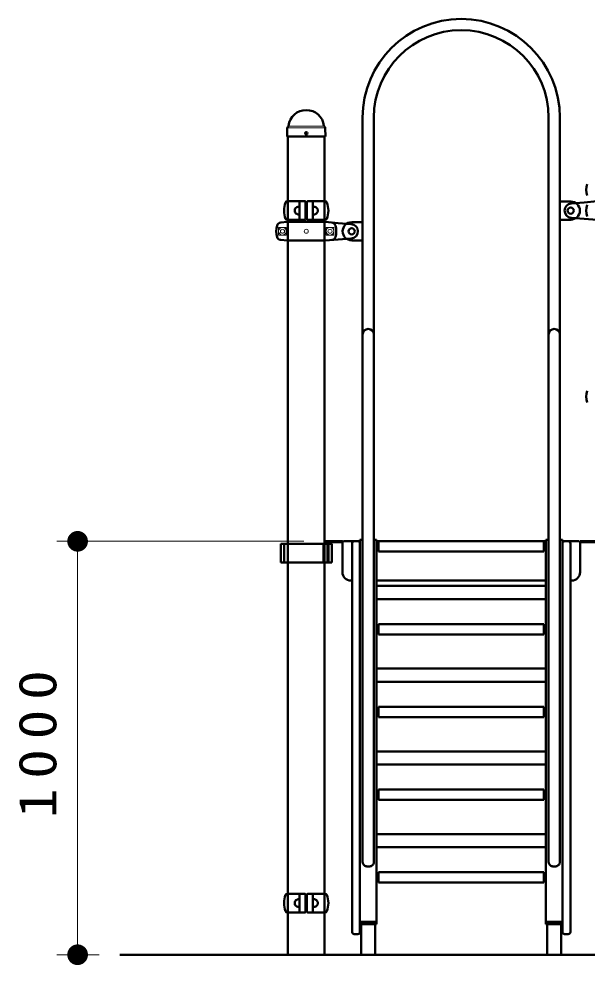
# Model space of a CAD drawing. Units: millimetres on the paper, scale 1:50. Extents: x -365 to 0, y -594 to 257.
# Drawn here: x -128.75 to -101.25, y -240.46 to -194.69 of the extents above; entities that cross this region are included whole.
import ezdxf

# ---------------------------------------------------------------- set-up
doc = ezdxf.new("R2010")
doc.units = ezdxf.units.MM
doc.layers.add('LY_1', color=140, linetype='Continuous', lineweight=50)
doc.styles.add('ＭＳ ゴシック', font='')
doc.styles.get('ＭＳ ゴシック').set_extended_font_data('MS Gothic')

# ---------------------------------------------------------------- blocks, each defined once
blk = doc.blocks.new('filled_dot')
at = {"color": 0, "linetype": 'Continuous', "lineweight": -2, "const_width": 1.25}
blk.add_lwpolyline([(-0.625, 0, 1), (0.625, 0, 1)], format="xyb", close=True, dxfattribs=at)

msp = doc.modelspace()

# ---------------------------------------------------------------- linework, layer by layer
at = {"layer": 'LY_1'}
for p, q in [((-112.116, -209.959), (-112.116, -199.459)), ((-111.572, -209.959), (-111.572, -199.458)), ((-103.116, -209.959), (-103.116, -199.458)), ((-102.572, -209.959), (-102.572, -199.459)), ((-115.773, -200.368), (-115.765, -199.972)), ((-115.74, -199.914), (-115.718, -199.892)), ((-113.948, -199.914), (-113.97, -199.892)), ((-113.915, -200.368), (-113.923, -199.972)), ((-115.773, -200.368), (-115.763, -200.378)), ((-113.925, -200.378), (-115.763, -200.378)), ((-115.735, -239.959), (-115.735, -200.378)), ((-113.953, -239.959), (-113.953, -200.378)), ((-113.925, -200.378), (-113.915, -200.368)), ((-115.766, -203.509), (-114.914, -203.509)), ((-115.169, -203.959), (-115.169, -203.529)), ((-114.874, -203.549), (-114.874, -204.369)), ((-114.814, -203.549), (-114.814, -204.369)), ((-113.922, -203.509), (-114.774, -203.509)), ((-114.519, -203.959), (-114.519, -203.529)), ((-102.044, -203.519), (-102.572, -203.519)), ((-101.394, -203.564), (-102.024, -203.61)), ((-100.764, -203.509), (-101.394, -203.564)), ((-115.169, -203.773), (-115.209, -203.772)), ((-115.169, -203.959), (-115.169, -204.389)), ((-114.519, -203.773), (-114.479, -203.772)), ((-114.519, -203.959), (-114.519, -204.389)), ((-115.764, -204.509), (-116.079, -204.536)), ((-115.764, -204.409), (-114.914, -204.409)), ((-115.764, -204.509), (-113.923, -204.509)), ((-115.169, -204.144), (-115.209, -204.146)), ((-113.922, -204.409), (-114.774, -204.409)), ((-114.519, -204.144), (-114.479, -204.146)), ((-113.924, -204.509), (-113.294, -204.564)), ((-113.294, -204.564), (-112.663, -204.61)), ((-112.644, -204.519), (-112.116, -204.519)), ((-102.044, -204.399), (-102.572, -204.399)), ((-101.394, -204.353), (-102.024, -204.307)), ((-100.764, -204.409), (-101.394, -204.353)), ((-115.764, -205.409), (-116.079, -205.381)), ((-115.764, -205.409), (-113.923, -205.409)), ((-113.924, -205.409), (-113.294, -205.353)), ((-113.294, -205.353), (-112.663, -205.307)), ((-112.644, -205.399), (-112.115, -205.399)), ((-112.116, -235.478), (-112.116, -209.959)), ((-111.572, -235.478), (-111.572, -209.959)), ((-103.116, -235.478), (-103.116, -209.959)), ((-102.572, -235.478), (-102.572, -209.959)), ((-116.08, -220.079), (-116.08, -220.979)), ((-113.608, -220.079), (-116.08, -220.079)), ((-115.914, -220.079), (-115.914, -220.979)), ((-114.009, -220.079), (-114.009, -220.979)), ((-113.953, -219.959), (-113.094, -219.959)), ((-113.953, -220.005), (-113.094, -220.005)), ((-113.822, -220.079), (-113.822, -220.979)), ((-113.763, -220.079), (-113.763, -220.979)), ((-113.608, -220.079), (-113.608, -220.979)), ((-113.094, -220.019), (-113.094, -221.459)), ((-112.244, -219.959), (-113.034, -219.959)), ((-112.624, -238.859), (-112.624, -220.059)), ((-112.244, -219.959), (-112.524, -219.959)), ((-112.244, -238.859), (-112.244, -219.895)), ((-112.244, -219.895), (-112.116, -219.895)), ((-111.572, -219.895), (-111.444, -219.895)), ((-111.444, -238.479), (-111.444, -219.895)), ((-103.244, -219.959), (-111.444, -219.959)), ((-111.344, -220.459), (-111.344, -219.959)), ((-103.344, -220.459), (-103.344, -219.959)), ((-103.244, -238.479), (-103.244, -219.895)), ((-103.116, -219.895), (-103.244, -219.895)), ((-102.444, -219.895), (-102.572, -219.895)), ((-102.444, -238.859), (-102.444, -219.895)), ((-101.654, -219.959), (-102.444, -219.959)), ((-102.444, -219.959), (-102.164, -219.959)), ((-102.064, -238.859), (-102.064, -220.059)), ((-100.735, -219.959), (-101.594, -219.959)), ((-100.735, -220.005), (-101.594, -220.005)), ((-101.594, -220.019), (-101.594, -221.459)), ((-107.344, -220.459), (-111.344, -220.459)), ((-107.344, -220.459), (-103.344, -220.459)), ((-113.608, -220.979), (-116.08, -220.979)), ((-112.624, -221.859), (-112.694, -221.859)), ((-107.344, -221.859), (-111.444, -221.859)), ((-107.344, -221.859), (-103.244, -221.859)), ((-102.064, -221.859), (-101.994, -221.859)), ((-111.444, -222.119), (-103.244, -222.119)), ((-111.444, -222.757), (-103.244, -222.757)), ((-111.344, -224.459), (-111.344, -223.959)), ((-107.344, -223.959), (-111.344, -223.959)), ((-107.344, -223.959), (-103.344, -223.959)), ((-103.344, -224.459), (-103.344, -223.959)), ((-107.344, -224.459), (-111.344, -224.459)), ((-107.344, -224.459), (-103.344, -224.459)), ((-111.444, -226.119), (-103.244, -226.119)), ((-111.444, -226.757), (-103.244, -226.757)), ((-111.344, -228.459), (-111.344, -227.959)), ((-107.344, -227.959), (-111.344, -227.959)), ((-107.344, -227.959), (-103.344, -227.959)), ((-103.344, -228.459), (-103.344, -227.959)), ((-107.344, -228.459), (-111.344, -228.459)), ((-107.344, -228.459), (-103.344, -228.459)), ((-111.444, -230.119), (-103.244, -230.119)), ((-111.444, -230.757), (-103.244, -230.757)), ((-111.344, -232.459), (-111.344, -231.959)), ((-107.344, -231.959), (-111.344, -231.959)), ((-107.344, -231.959), (-103.344, -231.959)), ((-103.344, -232.459), (-103.344, -231.959)), ((-107.344, -232.459), (-111.344, -232.459)), ((-107.344, -232.459), (-103.344, -232.459)), ((-111.444, -234.119), (-103.244, -234.119)), ((-111.444, -234.757), (-103.244, -234.757)), ((-111.344, -236.459), (-111.344, -235.959)), ((-107.344, -235.959), (-111.344, -235.959)), ((-107.344, -235.959), (-103.344, -235.959)), ((-103.344, -236.459), (-103.344, -235.959)), ((-107.344, -236.459), (-111.344, -236.459)), ((-107.344, -236.459), (-103.344, -236.459)), ((-115.766, -237.009), (-114.914, -237.009)), ((-115.169, -237.459), (-115.169, -237.029)), ((-114.874, -237.049), (-114.874, -237.869)), ((-114.814, -237.049), (-114.814, -237.869)), ((-113.922, -237.009), (-114.774, -237.009)), ((-114.519, -237.459), (-114.519, -237.029)), ((-115.169, -237.273), (-115.209, -237.272)), ((-115.169, -237.459), (-115.169, -237.889)), ((-114.519, -237.273), (-114.479, -237.272)), ((-114.519, -237.459), (-114.519, -237.889)), ((-115.764, -237.909), (-114.914, -237.909)), ((-115.169, -237.644), (-115.209, -237.646)), ((-113.922, -237.909), (-114.774, -237.909)), ((-114.519, -237.644), (-114.479, -237.646)), ((-112.244, -238.359), (-111.444, -238.359)), ((-102.444, -238.359), (-103.244, -238.359)), ((-112.244, -238.479), (-111.444, -238.479)), ((-112.184, -239.959), (-112.184, -238.479)), ((-111.504, -239.959), (-111.504, -238.479)), ((-102.444, -238.479), (-103.244, -238.479)), ((-103.184, -239.959), (-103.184, -238.479)), ((-102.504, -239.959), (-102.504, -238.479)), ((-112.524, -238.959), (-112.344, -238.959)), ((-102.164, -238.959), (-102.344, -238.959))]:
    msp.add_line(p, q, dxfattribs=at)
at = {"layer": 'LY_1', "color": 7, "lineweight": 13}
for p, q in [((-113.95, -199.948), (-115.737, -199.948)), ((-113.987, -199.878), (-115.698, -199.878)), ((-116.179, -205.143), (-116.179, -204.774)), ((-115.809, -204.774), (-116.179, -204.774)), ((-113.879, -204.774), (-113.509, -204.774)), ((-113.509, -205.143), (-113.509, -204.774)), ((-115.809, -205.143), (-116.179, -205.143)), ((-113.879, -205.143), (-113.509, -205.143)), ((-114.953, -219.959), (-126.908, -219.959)), ((-125.908, -239.959), (-125.908, -219.959)), ((-124.858, -239.959), (-126.908, -239.959))]:
    msp.add_line(p, q, dxfattribs=at)
at = {"layer": 'LY_1', "color": 7}
msp.add_line((-123.858, -239.959), (-63.282, -239.959), dxfattribs=at)
at = {"layer": 'LY_1'}
for points in [[(-111.572, -235.478), (-111.574, -235.507), (-111.581, -235.535), (-111.592, -235.562), (-111.608, -235.588), (-111.628, -235.612), (-111.651, -235.633), (-111.678, -235.652), (-111.708, -235.668), (-111.74, -235.681), (-111.773, -235.69), (-111.808, -235.696), (-111.844, -235.697), (-111.879, -235.696), (-111.914, -235.69), (-111.948, -235.681), (-111.98, -235.668), (-112.009, -235.652), (-112.036, -235.633), (-112.06, -235.612), (-112.079, -235.588), (-112.095, -235.562), (-112.107, -235.535), (-112.113, -235.507), (-112.116, -235.478)], [(-103.116, -235.478), (-103.113, -235.507), (-103.107, -235.535), (-103.095, -235.562), (-103.079, -235.588), (-103.06, -235.612), (-103.036, -235.633), (-103.009, -235.652), (-102.98, -235.668), (-102.948, -235.681), (-102.914, -235.69), (-102.879, -235.696), (-102.844, -235.697), (-102.808, -235.696), (-102.773, -235.69), (-102.74, -235.681), (-102.708, -235.668), (-102.678, -235.652), (-102.651, -235.633), (-102.628, -235.612), (-102.608, -235.588), (-102.592, -235.562), (-102.581, -235.535), (-102.574, -235.507), (-102.572, -235.478)]]:
    msp.add_lwpolyline(points, dxfattribs=at)
for centre, radius in [((-114.844, -200.218), 0.06), ((-102.044, -203.959), 0.15), ((-112.644, -204.959), 0.15)]:
    msp.add_circle(centre, radius, dxfattribs=at)
at = {"layer": 'LY_1', "color": 7, "lineweight": 13}
for centre, radius in [((-115.994, -204.959), 0.185), ((-115.994, -204.959), 0.1), ((-114.844, -204.959), 0.1), ((-113.694, -204.959), 0.185), ((-113.694, -204.959), 0.1)]:
    msp.add_circle(centre, radius, dxfattribs=at)
at = {"layer": 'LY_1'}
for centre, radius, start, end in [((-107.344, -199.459), 4.772, 0, 180), ((-107.344, -199.459), 4.228, 0, 180), ((-114.844, -199.959), 0.864, 90, 173.3676), ((-114.844, -199.959), 0.864, 6.6324, 90), ((-115.681, -199.973), 0.084, 135, 178.996), ((-115.758, -199.852), 0.056, 315, 353.3676), ((-113.93, -199.852), 0.056, 186.6324, 225), ((-114.007, -199.973), 0.084, 1.0039, 45), ((-100.294, -202.958), 1, 163.8038, 196.1962), ((-114.792, -203.959), 1.122, 159.1971, 200.8029), ((-115.766, -203.589), 0.08, 90, 159.1971), ((-115.149, -203.529), 0.02, 90, 180), ((-114.914, -203.549), 0.04, 0, 90), ((-114.774, -203.549), 0.04, 90, 180), ((-114.539, -203.529), 0.02, 0, 90), ((-113.922, -203.589), 0.08, 20.8029, 90), ((-114.896, -203.959), 1.122, 339.1971, 20.8029), ((-101.994, -203.959), 0.35, 95, 265), ((-102.044, -203.959), 0.44, 270, 90), ((-100.294, -203.959), 1, 163.8038, 196.1962), ((-115.215, -203.959), 0.187, 88, 272), ((-114.472, -203.959), 0.187, 268, 92), ((-116.062, -204.735), 0.2, 95, 163.8038), ((-115.766, -204.329), 0.08, 200.8029, 270), ((-115.149, -204.389), 0.02, 180, 270), ((-114.914, -204.369), 0.04, 270, 0), ((-114.774, -204.369), 0.04, 180, 270), ((-114.539, -204.389), 0.02, 270, 0), ((-113.922, -204.329), 0.08, 270, 339.1971), ((-113.626, -204.735), 0.2, 16.1962, 85), ((-112.644, -204.959), 0.44, 90, 270), ((-115.294, -204.959), 1, 163.8038, 196.1962), ((-114.394, -204.959), 1, 343.8037, 16.1962), ((-112.694, -204.959), 0.35, 275, 85), ((-116.062, -205.182), 0.2, 196.1962, 265), ((-113.626, -205.182), 0.2, 275, 343.8037), ((-111.844, -209.959), 0.272, 0, 180), ((-102.844, -209.959), 0.272, 0, 180), ((-100.294, -212.958), 1, 163.8038, 196.1962), ((-113.034, -220.019), 0.06, 90, 180), ((-112.524, -220.059), 0.1, 90, 180), ((-112.344, -220.059), 0.1, 0, 90), ((-102.344, -220.059), 0.1, 90, 180), ((-102.164, -220.059), 0.1, 0, 90), ((-101.654, -220.019), 0.06, 0, 90), ((-112.694, -221.459), 0.4, 180, 270), ((-101.994, -221.459), 0.4, 270, 0), ((-114.792, -237.459), 1.122, 159.1971, 200.8029), ((-115.766, -237.089), 0.08, 90, 159.1971), ((-115.149, -237.029), 0.02, 90, 180), ((-114.914, -237.049), 0.04, 0, 90), ((-114.774, -237.049), 0.04, 90, 180), ((-114.539, -237.029), 0.02, 0, 90), ((-113.922, -237.089), 0.08, 20.8029, 90), ((-114.896, -237.459), 1.122, 339.1971, 20.8029), ((-115.215, -237.459), 0.187, 88, 272), ((-114.472, -237.459), 0.187, 268, 92), ((-115.766, -237.829), 0.08, 200.8029, 270), ((-115.149, -237.889), 0.02, 180, 270), ((-114.914, -237.869), 0.04, 270, 0), ((-114.774, -237.869), 0.04, 180, 270), ((-114.539, -237.889), 0.02, 270, 0), ((-113.922, -237.829), 0.08, 270, 339.1971), ((-112.524, -238.859), 0.1, 180, 270), ((-112.344, -238.859), 0.1, 270, 0), ((-102.344, -238.859), 0.1, 180, 270), ((-102.164, -238.859), 0.1, 270, 0)]:
    msp.add_arc(centre, radius, start, end, dxfattribs=at)
at = {"layer": 'LY_1', "color": 7, "lineweight": 13}
for centre, start, end in [((-118.369, -204.959), 355.8705, 4.1295), ((-111.318, -204.959), 175.8705, 184.1295)]:
    msp.add_arc(centre, 2.567, start, end, dxfattribs=at)

# ---------------------------------------------------------------- block references
at = {"layer": 'LY_1', "color": 7, "lineweight": 13, "xscale": 0.4, "yscale": 0.4}
for p, rotation in [((-125.908, -219.959), 270), ((-125.908, -239.959), 90)]:
    msp.add_blockref('filled_dot', p, dxfattribs=dict(at, rotation=rotation))

# ---------------------------------------------------------------- texts
at = {"layer": 'LY_1', "color": 7, "insert": (-126.908, -229.537), "char_height": 1.833, "attachment_point": 8, "rotation": 90, "style": 'ＭＳ ゴシック'}
msp.add_mtext('\\T1.33;\\W1.15;1000', dxfattribs=at)

doc.saveas('drawing.dxf')
